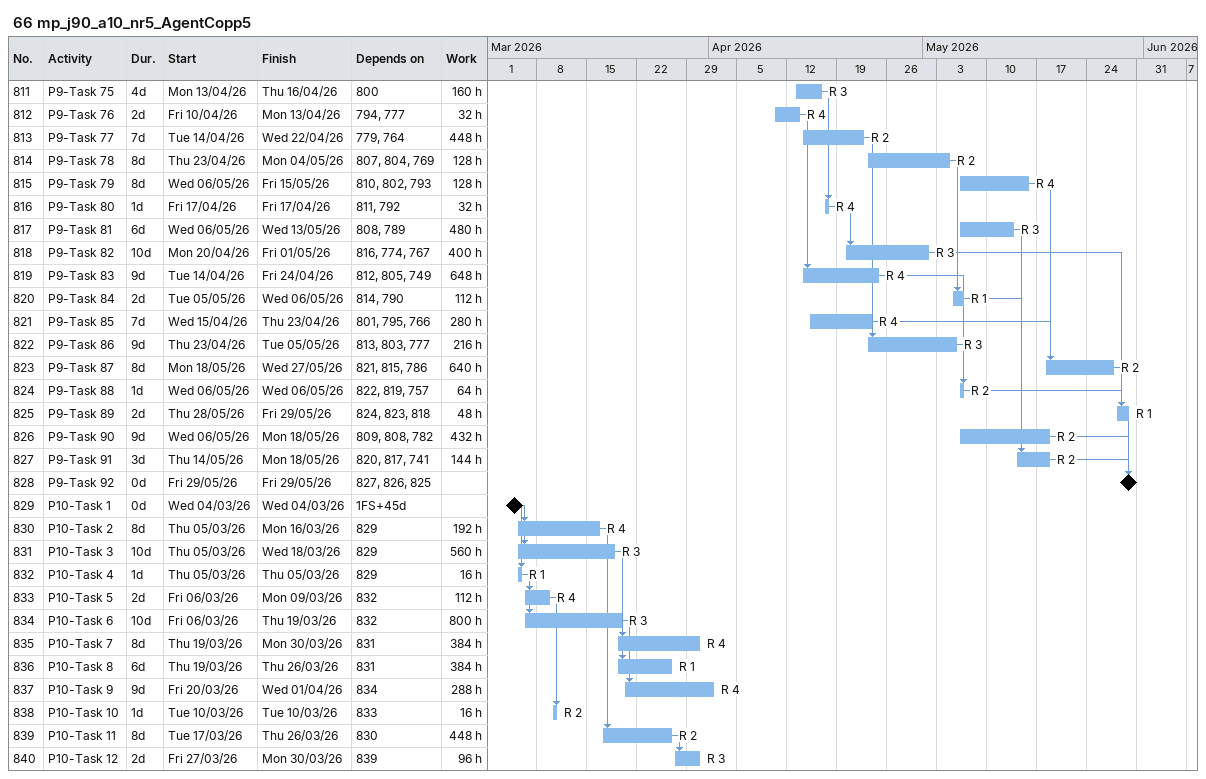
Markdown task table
66 mp_j90_a10_nr5_AgentCopp5

| ID | Task | Duration | Start | Finish | Predecessors | Resources | Work (h) |
|---|---|---|---|---|---|---|---|
| 811 | P9-Task 75 | 4d | 2026-04-13 | 2026-04-16 | 800 | R 3 | 160 |
| 812 | P9-Task 76 | 2d | 2026-04-10 | 2026-04-13 | 794, 777 | R 4 | 32 |
| 813 | P9-Task 77 | 7d | 2026-04-14 | 2026-04-22 | 779, 764 | R 2 | 448 |
| 814 | P9-Task 78 | 8d | 2026-04-23 | 2026-05-04 | 807, 804, 769 | R 2 | 128 |
| 815 | P9-Task 79 | 8d | 2026-05-06 | 2026-05-15 | 810, 802, 793 | R 4 | 128 |
| 816 | P9-Task 80 | 1d | 2026-04-17 | 2026-04-17 | 811, 792 | R 4 | 32 |
| 817 | P9-Task 81 | 6d | 2026-05-06 | 2026-05-13 | 808, 789 | R 3 | 480 |
| 818 | P9-Task 82 | 10d | 2026-04-20 | 2026-05-01 | 816, 774, 767 | R 3 | 400 |
| 819 | P9-Task 83 | 9d | 2026-04-14 | 2026-04-24 | 812, 805, 749 | R 4 | 648 |
| 820 | P9-Task 84 | 2d | 2026-05-05 | 2026-05-06 | 814, 790 | R 1 | 112 |
| 821 | P9-Task 85 | 7d | 2026-04-15 | 2026-04-23 | 801, 795, 766 | R 4 | 280 |
| 822 | P9-Task 86 | 9d | 2026-04-23 | 2026-05-05 | 813, 803, 777 | R 3 | 216 |
| 823 | P9-Task 87 | 8d | 2026-05-18 | 2026-05-27 | 821, 815, 786 | R 2 | 640 |
| 824 | P9-Task 88 | 1d | 2026-05-06 | 2026-05-06 | 822, 819, 757 | R 2 | 64 |
| 825 | P9-Task 89 | 2d | 2026-05-28 | 2026-05-29 | 824, 823, 818 | R 1 | 48 |
| 826 | P9-Task 90 | 9d | 2026-05-06 | 2026-05-18 | 809, 808, 782 | R 2 | 432 |
| 827 | P9-Task 91 | 3d | 2026-05-14 | 2026-05-18 | 820, 817, 741 | R 2 | 144 |
| 828 | P9-Task 92 | 0d | 2026-05-29 | 2026-05-29 | 827, 826, 825 |  |  |
| 829 | P10-Task 1 | 0d | 2026-03-04 | 2026-03-04 | 1FS+45d |  |  |
| 830 | P10-Task 2 | 8d | 2026-03-05 | 2026-03-16 | 829 | R 4 | 192 |
| 831 | P10-Task 3 | 10d | 2026-03-05 | 2026-03-18 | 829 | R 3 | 560 |
| 832 | P10-Task 4 | 1d | 2026-03-05 | 2026-03-05 | 829 | R 1 | 16 |
| 833 | P10-Task 5 | 2d | 2026-03-06 | 2026-03-09 | 832 | R 4 | 112 |
| 834 | P10-Task 6 | 10d | 2026-03-06 | 2026-03-19 | 832 | R 3 | 800 |
| 835 | P10-Task 7 | 8d | 2026-03-19 | 2026-03-30 | 831 | R 4 | 384 |
| 836 | P10-Task 8 | 6d | 2026-03-19 | 2026-03-26 | 831 | R 1 | 384 |
| 837 | P10-Task 9 | 9d | 2026-03-20 | 2026-04-01 | 834 | R 4 | 288 |
| 838 | P10-Task 10 | 1d | 2026-03-10 | 2026-03-10 | 833 | R 2 | 16 |
| 839 | P10-Task 11 | 8d | 2026-03-17 | 2026-03-26 | 830 | R 2 | 448 |
| 840 | P10-Task 12 | 2d | 2026-03-27 | 2026-03-30 | 839 | R 3 | 96 |
